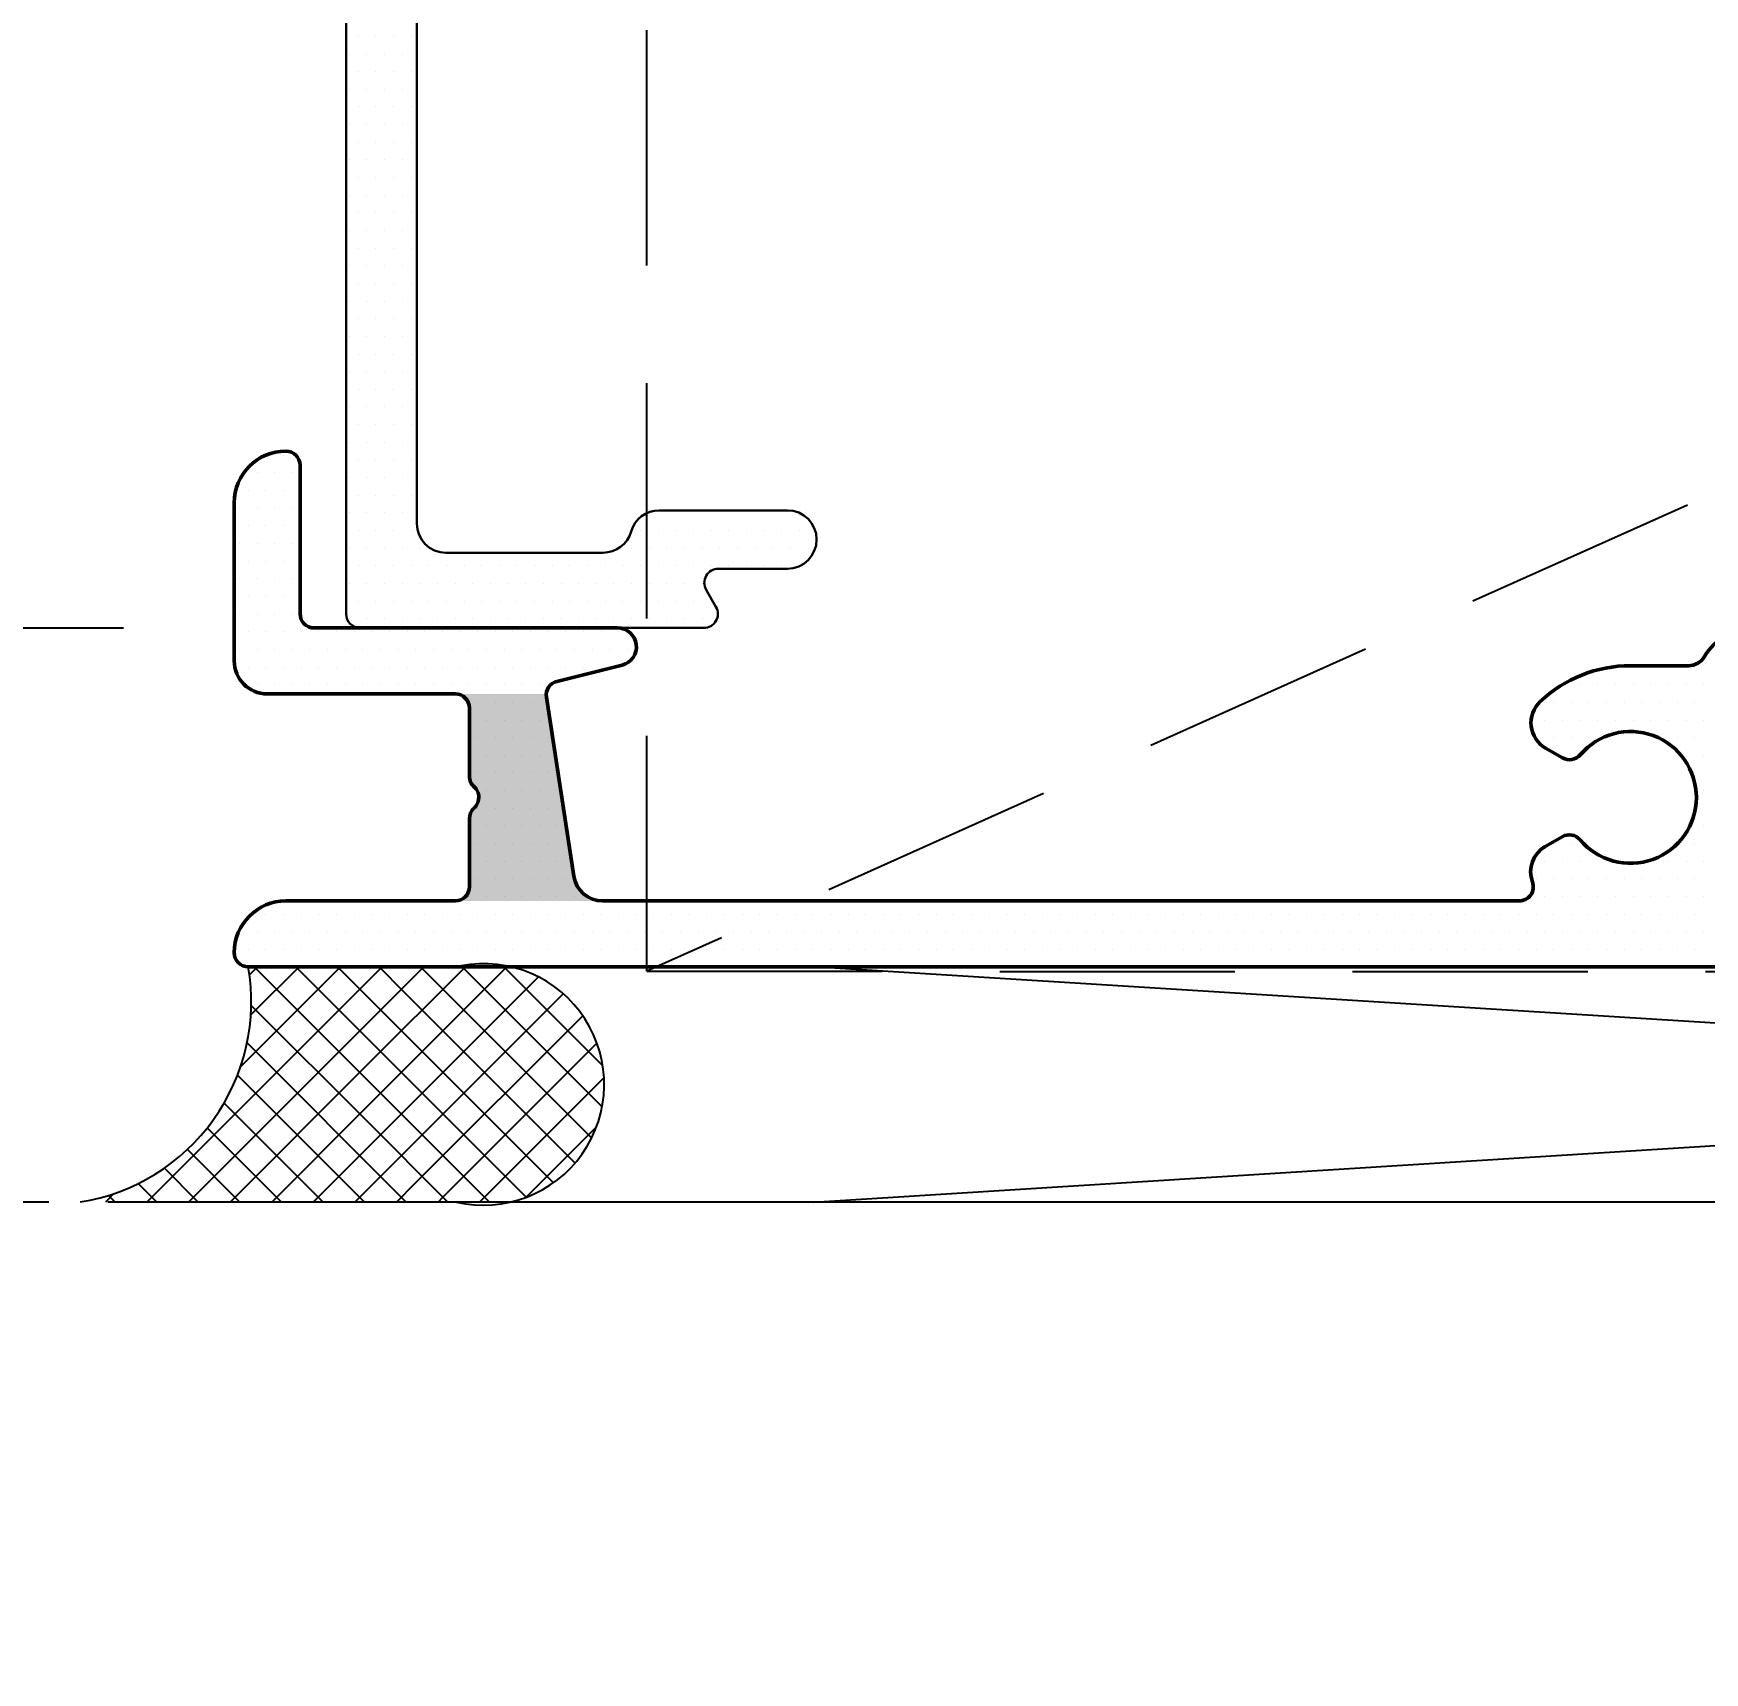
# Model space of a CAD drawing. Header units: inches. Extents: x 3.8 to 36.3, y 0.9 to 43.6.
# Drawn here: x 5.742 to 7.518, y 4.627 to 6.369 of the extents above; entities that cross this region are included whole.
import ezdxf

# ---------------------------------------------------------------- set-up
doc = ezdxf.new("R2010")
doc.units = ezdxf.units.IN
doc.header["$MEASUREMENT"] = 0
doc.linetypes.add('HIDDEN', pattern=[0.375, 0.25, -0.125])
for name, color, linetype in [('R-ANNO-DIMS', 3, 'Continuous'), ('R-SWTS-DET1', 1, 'Continuous'), ('R-SWTS-DET3', 5, 'Continuous'), ('R-SWTS-PAT1', 5, 'Continuous')]:
    doc.layers.add(name, color=color, linetype=linetype)
doc.styles.add('SWTSTEXT', font='romans.shx')
doc.dimstyles.new('SWTSARCH', dxfattribs={"dimtxt": 0.25, "dimasz": 0.25, "dimexe": 0.179688, "dimexo": 0.0625, "dimgap": 0.125, "dimtad": 1, "dimtih": 1, "dimtoh": 1, "dimdec": 4, "dimzin": 4, "dimdsep": 46, "dimlunit": 4, "dimtxsty": 'SWTSTEXT', "dimcen": 0.1875, "dimdle": 0.179688, "dimclrd": 256, "dimclre": 256, "dimclrt": 256, "dimadec": 0, "dimazin": 1, "dimtfac": 1, "dimtdec": 4, "dimtofl": 0, "dimtmove": 0, "dimatfit": 3, "dimfxl": 0, "dimfrac": 2, "dimtolj": 1, "dimtzin": 4, "dimlwd": -1, "dimlwe": -1, "dimarcsym": 0})

# ---------------------------------------------------------------- blocks, each defined once
blk = doc.blocks.new('*D12')
at = {"layer": 'Defpoints', "color": 0}
for p in [(5.1931, 7.7368), (6.0887, 7.7368), (5.9004, 5.7368)]:
    blk.add_point(p, dxfattribs=at)
at = {"layer": 'R-ANNO-DIMS'}
for p, q in [((6.0262, 7.7368), (5.0135, 7.7368)), ((5.1931, 7.4868), (5.1931, 6.9605)), ((5.1931, 5.9868), (5.1931, 6.4129)), ((5.8379, 5.7368), (5.0135, 5.7368))]:
    blk.add_line(p, q, dxfattribs=at)
for points in [[(5.1515, 7.4868), (5.2348, 7.4868), (5.1931, 7.7368)], [(5.1515, 5.9868), (5.2348, 5.9868), (5.1931, 5.7368)]]:
    blk.add_solid(points, dxfattribs=at)
at = {"layer": 'R-ANNO-DIMS', "insert": (5.1931, 6.6867), "char_height": 0.25, "attachment_point": 5, "style": 'SWTSTEXT'}
blk.add_mtext('\\A1;2"', dxfattribs=at)
blk = doc.blocks.new('*D21')
at = {"layer": 'Defpoints', "color": 0}
for p in [(5.1931, 5.7368), (5.9004, 5.7368), (5.8212, 5.1268)]:
    blk.add_point(p, dxfattribs=at)
at = {"layer": 'R-ANNO-DIMS'}
for p, q in [((5.1931, 5.9868), (5.1931, 6.2368)), ((5.8379, 5.7368), (5.0135, 5.7368)), ((5.7587, 5.1268), (5.0135, 5.1268)), ((5.1931, 4.8768), (5.1931, 4.6268))]:
    blk.add_line(p, q, dxfattribs=at)
for points in [[(5.1515, 5.9868), (5.2348, 5.9868), (5.1931, 5.7368)], [(5.1515, 4.8768), (5.2348, 4.8768), (5.1931, 5.1268)]]:
    blk.add_solid(points, dxfattribs=at)
at = {"layer": 'R-ANNO-DIMS', "insert": (5.2505, 5.4171), "char_height": 0.25, "attachment_point": 5, "style": 'SWTSTEXT'}
blk.add_mtext('\\A1;5/8"', dxfattribs=at)

msp = doc.modelspace()

# ---------------------------------------------------------------- hatches: boundary and pattern name
at = {"layer": 'R-SWTS-PAT1'}
h = msp.add_hatch(color=256, dxfattribs=at)
edge = h.paths.add_edge_path()
edge.add_line((6.20567, 5.5792), (6.20567, 5.65183))
edge.add_arc((6.19067, 5.65183), 0.015, 0, 61.04498)
edge.add_arc((6.19842, 5.66583), 0.001, 90, 241.04498, ccw=False)
edge.add_line((6.19842, 5.66683), (6.28635, 5.66683))
edge.add_arc((6.28635, 5.66583), 0.001, -0.87115, 90, ccw=False)
edge.add_arc((6.30235, 5.66559), 0.015, 179.12885, 188.70565)
edge.add_line((6.28752, 5.66332), (6.31664, 5.47314))
edge.add_arc((6.34729, 5.47783), 0.031, 188.70565, 249.63587)
edge.add_arc((6.33615, 5.44783), 0.001, -90, 69.63587, ccw=False)
edge.add_line((6.33615, 5.44683), (6.19842, 5.44683))
edge.add_arc((6.19842, 5.44783), 0.001, 118.95502, 270, ccw=False)
edge.add_arc((6.19067, 5.46183), 0.015, 298.95502, 360)
edge.add_line((6.20567, 5.46183), (6.20567, 5.53447))
edge.add_arc((6.22067, 5.53447), 0.015, 131.81031, 180, ccw=False)
edge.add_arc((6.20067, 5.55683), 0.015, 311.81031, 408.18969)
edge.add_arc((6.22067, 5.5792), 0.015, 180, 228.18969, ccw=False)

# ---------------------------------------------------------------- linework, layer by layer
at = {"layer": 'R-SWTS-DET1', "lineweight": 30}
for p, q in [((6.07469, 5.75183), (6.07469, 6.72133)), ((6.14969, 6.47533), (6.14969, 5.84783)), ((6.40731, 5.86183), (6.54369, 5.86183)), ((6.18069, 5.81683), (6.34769, 5.81683)), ((6.54369, 5.79983), (6.47029, 5.79983)), ((6.4573, 5.77733), (6.4677, 5.75933)), ((6.45471, 5.73683), (6.08969, 5.73683))]:
    msp.add_line(p, q, dxfattribs=at)
at = {"layer": 'R-SWTS-DET1', "lineweight": 50}
for p, q in [((6.02567, 5.75183), (6.02567, 5.90983)), ((5.95567, 5.86983), (5.95567, 5.70183)), ((6.36313, 5.73683), (6.04067, 5.73683)), ((6.29872, 5.68014), (6.36798, 5.69743)), ((7.50125, 5.69678), (7.4397, 5.69678)), ((5.99067, 5.66683), (6.19067, 5.66683)), ((6.20567, 5.65183), (6.20567, 5.5792)), ((6.31664, 5.47314), (6.28752, 5.66332)), ((7.34936, 5.60917), (7.36738, 5.59877)), ((6.21128, 5.54623), (6.21007, 5.54501)), ((6.20567, 5.53441), (6.20567, 5.46183)), ((7.36715, 5.51506), (7.34706, 5.50346)), ((7.34706, 5.50346), (7.34914, 5.50476)), ((6.19067, 5.44683), (6.01067, 5.44683)), ((7.32141, 5.44683), (6.34729, 5.44683)), ((5.95567, 5.39183), (5.95567, 5.39183)), ((5.97067, 5.37683), (7.7527, 5.37683))]:
    msp.add_line(p, q, dxfattribs=at)
for centre, radius, start, end in [((6.01067, 5.86983), 0.055, 90, 180), ((6.01067, 5.90983), 0.015, 360, 90), ((6.04067, 5.75183), 0.015, 180, 270), ((6.36313, 5.71683), 0.02, 284.01298, 90), ((7.5717, 5.67483), 0.062, 90, 149.23383), ((5.99067, 5.70183), 0.035, 180, 270), ((7.50125, 5.71678), 0.02, 270, 329.23383), ((7.4397, 5.55678), 0.14, 90, 133.3661), ((6.19067, 5.65183), 0.015, 360, 90), ((6.30235, 5.66559), 0.015, 104.01298, 188.70565), ((7.36486, 5.63602), 0.031, 133.3661, 240), ((7.4397, 5.55678), 0.07, 220.06308, 139.69751), ((7.37488, 5.61176), 0.015, 240, 319.69751), ((6.22067, 5.5792), 0.015, 180, 228.18969), ((6.20067, 5.55683), 0.015, 315, 48.18969), ((6.22067, 5.53441), 0.015, 135, 180), ((7.37465, 5.50207), 0.015, 40.06308, 120), ((7.36453, 5.47785), 0.031, 119.76059, 200.37888), ((6.34729, 5.47783), 0.031, 188.70565, 270), ((6.19067, 5.46183), 0.015, 270, 360), ((7.32141, 5.46183), 0.015, 270, 20.37888), ((6.01067, 5.39183), 0.055, 90, 180), ((5.97067, 5.39183), 0.015, 180, 270)]:
    msp.add_arc(centre, radius, start, end, dxfattribs=at)
at = {"layer": 'R-SWTS-DET1', "lineweight": 30}
for centre, radius, start, end in [((6.40731, 5.83083), 0.031, 90, 164.08604), ((6.54369, 5.83083), 0.031, 270, 90), ((6.18069, 5.84783), 0.031, 180, 270), ((6.34769, 5.84783), 0.031, 270, 344.08604), ((6.47029, 5.78483), 0.015, 90, 210), ((6.45471, 5.75183), 0.015, 270, 30), ((6.08969, 5.75183), 0.015, 180, 270)]:
    msp.add_arc(centre, radius, start, end, dxfattribs=at)
at = {"layer": 'R-SWTS-DET3', "linetype": 'HIDDEN'}
for p, q in [((6.39424, 5.37207), (6.39424, 7.24707)), ((10.58059, 7.24707), (6.39424, 5.37207)), ((6.39424, 5.37207), (10.58059, 5.37097))]:
    msp.add_line(p, q, dxfattribs=at)
at = {"layer": 'R-SWTS-DET3'}
for p, q in [((10.5712, 5.12683), (6.5712, 5.37683)), ((6.5712, 5.12683), (10.5712, 5.37683)), ((11.16005, 5.12683), (5.8212, 5.12683))]:
    msp.add_line(p, q, dxfattribs=at)
for centre, radius, start, end in [((5.75845, 5.33969), 0.21545, 278.97879, 9.92792), ((6.22067, 5.25183), 0.12825, 257.07251, 100.70596)]:
    msp.add_arc(centre, radius, start, end, dxfattribs=at)
at = {"layer": 'R-SWTS-PAT1'}
for p, q in [((6.08743, 6.36548), (6.08743, 6.36548)), ((6.10618, 6.36548), (6.10618, 6.36548)), ((6.12493, 6.36548), (6.12493, 6.36548)), ((6.14368, 6.36548), (6.14368, 6.36548)), ((6.07805, 6.34673), (6.07805, 6.34673)), ((6.0968, 6.34673), (6.0968, 6.34673)), ((6.11555, 6.34673), (6.11555, 6.34673)), ((6.1343, 6.34673), (6.1343, 6.34673)), ((6.08743, 6.32798), (6.08743, 6.32798)), ((6.10618, 6.32798), (6.10618, 6.32798)), ((6.12493, 6.32798), (6.12493, 6.32798)), ((6.14368, 6.32798), (6.14368, 6.32798)), ((6.07805, 6.30923), (6.07805, 6.30923)), ((6.0968, 6.30923), (6.0968, 6.30923)), ((6.11555, 6.30923), (6.11555, 6.30923)), ((6.1343, 6.30923), (6.1343, 6.30923)), ((6.08743, 6.29048), (6.08743, 6.29048)), ((6.10618, 6.29048), (6.10618, 6.29048)), ((6.12493, 6.29048), (6.12493, 6.29048)), ((6.14368, 6.29048), (6.14368, 6.29048)), ((6.07805, 6.27173), (6.07805, 6.27173)), ((6.0968, 6.27173), (6.0968, 6.27173)), ((6.11555, 6.27173), (6.11555, 6.27173)), ((6.1343, 6.27173), (6.1343, 6.27173)), ((6.08743, 6.25298), (6.08743, 6.25298)), ((6.10618, 6.25298), (6.10618, 6.25298)), ((6.12493, 6.25298), (6.12493, 6.25298)), ((6.14368, 6.25298), (6.14368, 6.25298)), ((6.07805, 6.23423), (6.07805, 6.23423)), ((6.0968, 6.23423), (6.0968, 6.23423)), ((6.11555, 6.23423), (6.11555, 6.23423)), ((6.1343, 6.23423), (6.1343, 6.23423)), ((6.08743, 6.21548), (6.08743, 6.21548)), ((6.10618, 6.21548), (6.10618, 6.21548)), ((6.12493, 6.21548), (6.12493, 6.21548)), ((6.14368, 6.21548), (6.14368, 6.21548)), ((6.07805, 6.19673), (6.07805, 6.19673)), ((6.0968, 6.19673), (6.0968, 6.19673)), ((6.11555, 6.19673), (6.11555, 6.19673)), ((6.1343, 6.19673), (6.1343, 6.19673)), ((6.08743, 6.17798), (6.08743, 6.17798)), ((6.10618, 6.17798), (6.10618, 6.17798)), ((6.12493, 6.17798), (6.12493, 6.17798)), ((6.14368, 6.17798), (6.14368, 6.17798)), ((6.07805, 6.15923), (6.07805, 6.15923)), ((6.0968, 6.15923), (6.0968, 6.15923)), ((6.11555, 6.15923), (6.11555, 6.15923)), ((6.1343, 6.15923), (6.1343, 6.15923)), ((6.08743, 6.14048), (6.08743, 6.14048)), ((6.10618, 6.14048), (6.10618, 6.14048)), ((6.12493, 6.14048), (6.12493, 6.14048)), ((6.14368, 6.14048), (6.14368, 6.14048)), ((6.07805, 6.12173), (6.07805, 6.12173)), ((6.0968, 6.12173), (6.0968, 6.12173)), ((6.11555, 6.12173), (6.11555, 6.12173)), ((6.1343, 6.12173), (6.1343, 6.12173)), ((6.08743, 6.10298), (6.08743, 6.10298)), ((6.10618, 6.10298), (6.10618, 6.10298)), ((6.12493, 6.10298), (6.12493, 6.10298)), ((6.14368, 6.10298), (6.14368, 6.10298)), ((6.07805, 6.08423), (6.07805, 6.08423)), ((6.0968, 6.08423), (6.0968, 6.08423)), ((6.11555, 6.08423), (6.11555, 6.08423)), ((6.1343, 6.08423), (6.1343, 6.08423)), ((6.08743, 6.06548), (6.08743, 6.06548)), ((6.10618, 6.06548), (6.10618, 6.06548)), ((6.12493, 6.06548), (6.12493, 6.06548)), ((6.14368, 6.06548), (6.14368, 6.06548)), ((6.07805, 6.04673), (6.07805, 6.04673)), ((6.0968, 6.04673), (6.0968, 6.04673)), ((6.11555, 6.04673), (6.11555, 6.04673)), ((6.1343, 6.04673), (6.1343, 6.04673)), ((6.08743, 6.02798), (6.08743, 6.02798)), ((6.10618, 6.02798), (6.10618, 6.02798)), ((6.12493, 6.02798), (6.12493, 6.02798)), ((6.14368, 6.02798), (6.14368, 6.02798)), ((6.07805, 6.00923), (6.07805, 6.00923)), ((6.0968, 6.00923), (6.0968, 6.00923)), ((6.11555, 6.00923), (6.11555, 6.00923)), ((6.1343, 6.00923), (6.1343, 6.00923)), ((6.08743, 5.99048), (6.08743, 5.99048)), ((6.10618, 5.99048), (6.10618, 5.99048)), ((6.12493, 5.99048), (6.12493, 5.99048)), ((6.14368, 5.99048), (6.14368, 5.99048)), ((6.07805, 5.97173), (6.07805, 5.97173)), ((6.0968, 5.97173), (6.0968, 5.97173)), ((6.11555, 5.97173), (6.11555, 5.97173)), ((6.1343, 5.97173), (6.1343, 5.97173)), ((6.08743, 5.95298), (6.08743, 5.95298)), ((6.10618, 5.95298), (6.10618, 5.95298)), ((6.12493, 5.95298), (6.12493, 5.95298)), ((6.14368, 5.95298), (6.14368, 5.95298)), ((6.07805, 5.93423), (6.07805, 5.93423)), ((6.0968, 5.93423), (6.0968, 5.93423)), ((6.11555, 5.93423), (6.11555, 5.93423)), ((6.1343, 5.93423), (6.1343, 5.93423)), ((5.98934, 5.9203), (5.98934, 5.9203)), ((6.00809, 5.9203), (6.00809, 5.9203)), ((6.08743, 5.91548), (6.08743, 5.91548)), ((6.10618, 5.91548), (6.10618, 5.91548)), ((6.12493, 5.91548), (6.12493, 5.91548)), ((6.14368, 5.91548), (6.14368, 5.91548)), ((5.97996, 5.90155), (5.97996, 5.90155)), ((5.99871, 5.90155), (5.99871, 5.90155)), ((6.01746, 5.90155), (6.01746, 5.90155)), ((5.97059, 5.8828), (5.97059, 5.8828)), ((5.98934, 5.8828), (5.98934, 5.8828)), ((6.00809, 5.8828), (6.00809, 5.8828)), ((6.07805, 5.89673), (6.07805, 5.89673)), ((6.0968, 5.89673), (6.0968, 5.89673)), ((6.11555, 5.89673), (6.11555, 5.89673)), ((6.1343, 5.89673), (6.1343, 5.89673)), ((5.96121, 5.86405), (5.96121, 5.86405)), ((5.97996, 5.86405), (5.97996, 5.86405)), ((5.99871, 5.86405), (5.99871, 5.86405)), ((6.01746, 5.86405), (6.01746, 5.86405)), ((6.08743, 5.87798), (6.08743, 5.87798)), ((6.10618, 5.87798), (6.10618, 5.87798)), ((6.12493, 5.87798), (6.12493, 5.87798)), ((6.14368, 5.87798), (6.14368, 5.87798)), ((5.97059, 5.8453), (5.97059, 5.8453)), ((5.98934, 5.8453), (5.98934, 5.8453)), ((6.00809, 5.8453), (6.00809, 5.8453)), ((6.07805, 5.85923), (6.07805, 5.85923)), ((6.0968, 5.85923), (6.0968, 5.85923)), ((6.11555, 5.85923), (6.11555, 5.85923)), ((6.1343, 5.85923), (6.1343, 5.85923)), ((5.96121, 5.82655), (5.96121, 5.82655)), ((5.97996, 5.82655), (5.97996, 5.82655)), ((5.99871, 5.82655), (5.99871, 5.82655)), ((6.01746, 5.82655), (6.01746, 5.82655)), ((6.08743, 5.84048), (6.08743, 5.84048)), ((6.10618, 5.84048), (6.10618, 5.84048)), ((6.12493, 5.84048), (6.12493, 5.84048)), ((6.14368, 5.84048), (6.14368, 5.84048)), ((6.38743, 5.84048), (6.38743, 5.84048)), ((6.40618, 5.84048), (6.40618, 5.84048)), ((6.42493, 5.84048), (6.42493, 5.84048)), ((6.44368, 5.84048), (6.44368, 5.84048)), ((6.46243, 5.84048), (6.46243, 5.84048)), ((6.48118, 5.84048), (6.48118, 5.84048)), ((6.49993, 5.84048), (6.49993, 5.84048)), ((6.51868, 5.84048), (6.51868, 5.84048)), ((6.53743, 5.84048), (6.53743, 5.84048)), ((6.55618, 5.84048), (6.55618, 5.84048)), ((6.07805, 5.82173), (6.07805, 5.82173)), ((6.0968, 5.82173), (6.0968, 5.82173)), ((6.11555, 5.82173), (6.11555, 5.82173)), ((6.1343, 5.82173), (6.1343, 5.82173)), ((6.15305, 5.82173), (6.15305, 5.82173)), ((6.37805, 5.82173), (6.37805, 5.82173)), ((6.3968, 5.82173), (6.3968, 5.82173)), ((6.41555, 5.82173), (6.41555, 5.82173)), ((6.4343, 5.82173), (6.4343, 5.82173)), ((6.45305, 5.82173), (6.45305, 5.82173)), ((6.4718, 5.82173), (6.4718, 5.82173)), ((6.49055, 5.82173), (6.49055, 5.82173)), ((6.5093, 5.82173), (6.5093, 5.82173)), ((6.52805, 5.82173), (6.52805, 5.82173)), ((6.5468, 5.82173), (6.5468, 5.82173)), ((6.56555, 5.82173), (6.56555, 5.82173)), ((5.97059, 5.8078), (5.97059, 5.8078)), ((5.98934, 5.8078), (5.98934, 5.8078)), ((6.00809, 5.8078), (6.00809, 5.8078)), ((6.08743, 5.80298), (6.08743, 5.80298)), ((6.10618, 5.80298), (6.10618, 5.80298)), ((6.12493, 5.80298), (6.12493, 5.80298)), ((6.14368, 5.80298), (6.14368, 5.80298)), ((6.16243, 5.80298), (6.16243, 5.80298)), ((6.18118, 5.80298), (6.18118, 5.80298)), ((6.19993, 5.80298), (6.19993, 5.80298)), ((6.21868, 5.80298), (6.21868, 5.80298)), ((6.23743, 5.80298), (6.23743, 5.80298)), ((6.25618, 5.80298), (6.25618, 5.80298)), ((6.27493, 5.80298), (6.27493, 5.80298)), ((6.29368, 5.80298), (6.29368, 5.80298)), ((6.31243, 5.80298), (6.31243, 5.80298)), ((6.33118, 5.80298), (6.33118, 5.80298)), ((6.34993, 5.80298), (6.34993, 5.80298)), ((6.36868, 5.80298), (6.36868, 5.80298)), ((6.38743, 5.80298), (6.38743, 5.80298)), ((6.40618, 5.80298), (6.40618, 5.80298)), ((6.42493, 5.80298), (6.42493, 5.80298)), ((6.44368, 5.80298), (6.44368, 5.80298)), ((6.46243, 5.80298), (6.46243, 5.80298)), ((6.48118, 5.80298), (6.48118, 5.80298)), ((6.49993, 5.80298), (6.49993, 5.80298)), ((6.51868, 5.80298), (6.51868, 5.80298)), ((6.53743, 5.80298), (6.53743, 5.80298)), ((6.55618, 5.80298), (6.55618, 5.80298)), ((5.96121, 5.78905), (5.96121, 5.78905)), ((5.97996, 5.78905), (5.97996, 5.78905)), ((5.99871, 5.78905), (5.99871, 5.78905)), ((6.01746, 5.78905), (6.01746, 5.78905)), ((6.07805, 5.78423), (6.07805, 5.78423)), ((6.0968, 5.78423), (6.0968, 5.78423)), ((6.11555, 5.78423), (6.11555, 5.78423)), ((6.1343, 5.78423), (6.1343, 5.78423)), ((6.15305, 5.78423), (6.15305, 5.78423)), ((6.1718, 5.78423), (6.1718, 5.78423)), ((6.19055, 5.78423), (6.19055, 5.78423)), ((6.2093, 5.78423), (6.2093, 5.78423)), ((6.22805, 5.78423), (6.22805, 5.78423)), ((6.2468, 5.78423), (6.2468, 5.78423)), ((6.26555, 5.78423), (6.26555, 5.78423)), ((6.2843, 5.78423), (6.2843, 5.78423)), ((6.30305, 5.78423), (6.30305, 5.78423)), ((6.3218, 5.78423), (6.3218, 5.78423)), ((6.34055, 5.78423), (6.34055, 5.78423)), ((6.3593, 5.78423), (6.3593, 5.78423)), ((6.37805, 5.78423), (6.37805, 5.78423)), ((6.3968, 5.78423), (6.3968, 5.78423)), ((6.41555, 5.78423), (6.41555, 5.78423)), ((6.4343, 5.78423), (6.4343, 5.78423)), ((6.45305, 5.78423), (6.45305, 5.78423)), ((5.97059, 5.7703), (5.97059, 5.7703)), ((5.98934, 5.7703), (5.98934, 5.7703)), ((6.00809, 5.7703), (6.00809, 5.7703)), ((6.08743, 5.76548), (6.08743, 5.76548)), ((6.10618, 5.76548), (6.10618, 5.76548)), ((6.12493, 5.76548), (6.12493, 5.76548)), ((6.14368, 5.76548), (6.14368, 5.76548)), ((6.16243, 5.76548), (6.16243, 5.76548)), ((6.18118, 5.76548), (6.18118, 5.76548)), ((6.19993, 5.76548), (6.19993, 5.76548)), ((6.21868, 5.76548), (6.21868, 5.76548)), ((6.23743, 5.76548), (6.23743, 5.76548)), ((6.25618, 5.76548), (6.25618, 5.76548)), ((6.27493, 5.76548), (6.27493, 5.76548)), ((6.29368, 5.76548), (6.29368, 5.76548)), ((6.31243, 5.76548), (6.31243, 5.76548)), ((6.33118, 5.76548), (6.33118, 5.76548)), ((6.34993, 5.76548), (6.34993, 5.76548)), ((6.36868, 5.76548), (6.36868, 5.76548)), ((6.38743, 5.76548), (6.38743, 5.76548)), ((6.40618, 5.76548), (6.40618, 5.76548)), ((6.42493, 5.76548), (6.42493, 5.76548)), ((6.44368, 5.76548), (6.44368, 5.76548)), ((5.96121, 5.75155), (5.96121, 5.75155)), ((5.97996, 5.75155), (5.97996, 5.75155)), ((5.99871, 5.75155), (5.99871, 5.75155)), ((6.01746, 5.75155), (6.01746, 5.75155)), ((6.07805, 5.74673), (6.07805, 5.74673)), ((6.0968, 5.74673), (6.0968, 5.74673)), ((6.11555, 5.74673), (6.11555, 5.74673)), ((6.1343, 5.74673), (6.1343, 5.74673)), ((6.15305, 5.74673), (6.15305, 5.74673)), ((6.1718, 5.74673), (6.1718, 5.74673)), ((6.19055, 5.74673), (6.19055, 5.74673)), ((6.2093, 5.74673), (6.2093, 5.74673)), ((6.22805, 5.74673), (6.22805, 5.74673)), ((6.2468, 5.74673), (6.2468, 5.74673)), ((6.26555, 5.74673), (6.26555, 5.74673)), ((6.2843, 5.74673), (6.2843, 5.74673)), ((6.30305, 5.74673), (6.30305, 5.74673)), ((6.3218, 5.74673), (6.3218, 5.74673)), ((6.34055, 5.74673), (6.34055, 5.74673)), ((6.3593, 5.74673), (6.3593, 5.74673)), ((6.37805, 5.74673), (6.37805, 5.74673)), ((6.3968, 5.74673), (6.3968, 5.74673)), ((6.41555, 5.74673), (6.41555, 5.74673)), ((6.4343, 5.74673), (6.4343, 5.74673)), ((6.45305, 5.74673), (6.45305, 5.74673)), ((5.97059, 5.7328), (5.97059, 5.7328)), ((5.98934, 5.7328), (5.98934, 5.7328)), ((6.00809, 5.7328), (6.00809, 5.7328)), ((6.02684, 5.7328), (6.02684, 5.7328)), ((6.04559, 5.7328), (6.04559, 5.7328)), ((6.06434, 5.7328), (6.06434, 5.7328)), ((6.08309, 5.7328), (6.08309, 5.7328)), ((6.10184, 5.7328), (6.10184, 5.7328)), ((6.12059, 5.7328), (6.12059, 5.7328)), ((6.13934, 5.7328), (6.13934, 5.7328)), ((6.15809, 5.7328), (6.15809, 5.7328)), ((6.17684, 5.7328), (6.17684, 5.7328)), ((6.19559, 5.7328), (6.19559, 5.7328)), ((6.21434, 5.7328), (6.21434, 5.7328)), ((6.23309, 5.7328), (6.23309, 5.7328)), ((6.25184, 5.7328), (6.25184, 5.7328)), ((6.27059, 5.7328), (6.27059, 5.7328)), ((6.28934, 5.7328), (6.28934, 5.7328)), ((6.30809, 5.7328), (6.30809, 5.7328)), ((6.32684, 5.7328), (6.32684, 5.7328)), ((6.34559, 5.7328), (6.34559, 5.7328)), ((6.36434, 5.7328), (6.36434, 5.7328)), ((5.96121, 5.71405), (5.96121, 5.71405)), ((5.97996, 5.71405), (5.97996, 5.71405)), ((5.99871, 5.71405), (5.99871, 5.71405)), ((6.01746, 5.71405), (6.01746, 5.71405)), ((6.03621, 5.71405), (6.03621, 5.71405)), ((6.05496, 5.71405), (6.05496, 5.71405)), ((6.07371, 5.71405), (6.07371, 5.71405)), ((6.09246, 5.71405), (6.09246, 5.71405)), ((6.11121, 5.71405), (6.11121, 5.71405)), ((6.12996, 5.71405), (6.12996, 5.71405)), ((6.14871, 5.71405), (6.14871, 5.71405)), ((6.16746, 5.71405), (6.16746, 5.71405)), ((6.18621, 5.71405), (6.18621, 5.71405)), ((6.20496, 5.71405), (6.20496, 5.71405)), ((6.22371, 5.71405), (6.22371, 5.71405)), ((6.24246, 5.71405), (6.24246, 5.71405)), ((6.26121, 5.71405), (6.26121, 5.71405)), ((6.27996, 5.71405), (6.27996, 5.71405)), ((6.29871, 5.71405), (6.29871, 5.71405)), ((6.31746, 5.71405), (6.31746, 5.71405)), ((6.33621, 5.71405), (6.33621, 5.71405)), ((6.35496, 5.71405), (6.35496, 5.71405)), ((6.37371, 5.71405), (6.37371, 5.71405)), ((5.97059, 5.6953), (5.97059, 5.6953)), ((5.98934, 5.6953), (5.98934, 5.6953)), ((6.00809, 5.6953), (6.00809, 5.6953)), ((6.02684, 5.6953), (6.02684, 5.6953)), ((6.04559, 5.6953), (6.04559, 5.6953)), ((6.06434, 5.6953), (6.06434, 5.6953)), ((6.08309, 5.6953), (6.08309, 5.6953)), ((6.10184, 5.6953), (6.10184, 5.6953)), ((6.12059, 5.6953), (6.12059, 5.6953)), ((6.13934, 5.6953), (6.13934, 5.6953)), ((6.15809, 5.6953), (6.15809, 5.6953)), ((6.17684, 5.6953), (6.17684, 5.6953)), ((6.19559, 5.6953), (6.19559, 5.6953)), ((6.21434, 5.6953), (6.21434, 5.6953)), ((6.23309, 5.6953), (6.23309, 5.6953)), ((6.25184, 5.6953), (6.25184, 5.6953)), ((6.27059, 5.6953), (6.27059, 5.6953)), ((6.28934, 5.6953), (6.28934, 5.6953)), ((6.30809, 5.6953), (6.30809, 5.6953)), ((6.32684, 5.6953), (6.32684, 5.6953)), ((6.34559, 5.6953), (6.34559, 5.6953)), ((7.43309, 5.6953), (7.43309, 5.6953)), ((7.45184, 5.6953), (7.45184, 5.6953)), ((7.47059, 5.6953), (7.47059, 5.6953)), ((7.48934, 5.6953), (7.48934, 5.6953)), ((7.50809, 5.6953), (7.50809, 5.6953)), ((5.97996, 5.67655), (5.97996, 5.67655)), ((5.99871, 5.67655), (5.99871, 5.67655)), ((6.01746, 5.67655), (6.01746, 5.67655)), ((6.03621, 5.67655), (6.03621, 5.67655)), ((6.05496, 5.67655), (6.05496, 5.67655)), ((6.07371, 5.67655), (6.07371, 5.67655)), ((6.09246, 5.67655), (6.09246, 5.67655)), ((6.11121, 5.67655), (6.11121, 5.67655)), ((6.12996, 5.67655), (6.12996, 5.67655)), ((6.14871, 5.67655), (6.14871, 5.67655)), ((6.16746, 5.67655), (6.16746, 5.67655)), ((6.18621, 5.67655), (6.18621, 5.67655)), ((6.20496, 5.67655), (6.20496, 5.67655)), ((6.22371, 5.67655), (6.22371, 5.67655)), ((6.24246, 5.67655), (6.24246, 5.67655)), ((6.26121, 5.67655), (6.26121, 5.67655)), ((6.27996, 5.67655), (6.27996, 5.67655)), ((7.36746, 5.67655), (7.36746, 5.67655)), ((7.38621, 5.67655), (7.38621, 5.67655)), ((7.40496, 5.67655), (7.40496, 5.67655)), ((7.42371, 5.67655), (7.42371, 5.67655)), ((7.44246, 5.67655), (7.44246, 5.67655)), ((7.46121, 5.67655), (7.46121, 5.67655)), ((7.47996, 5.67655), (7.47996, 5.67655)), ((7.49871, 5.67655), (7.49871, 5.67655)), ((7.51746, 5.67655), (7.51746, 5.67655)), ((6.21434, 5.6578), (6.21434, 5.6578)), ((6.23309, 5.6578), (6.23309, 5.6578)), ((6.25184, 5.6578), (6.25184, 5.6578)), ((6.27059, 5.6578), (6.27059, 5.6578)), ((7.35809, 5.6578), (7.35809, 5.6578)), ((7.37684, 5.6578), (7.37684, 5.6578)), ((7.39559, 5.6578), (7.39559, 5.6578)), ((7.41434, 5.6578), (7.41434, 5.6578)), ((7.43309, 5.6578), (7.43309, 5.6578)), ((7.45184, 5.6578), (7.45184, 5.6578)), ((7.47059, 5.6578), (7.47059, 5.6578)), ((7.48934, 5.6578), (7.48934, 5.6578)), ((7.50809, 5.6578), (7.50809, 5.6578)), ((6.22371, 5.63905), (6.22371, 5.63905)), ((6.24246, 5.63905), (6.24246, 5.63905)), ((6.26121, 5.63905), (6.26121, 5.63905)), ((6.27996, 5.63905), (6.27996, 5.63905)), ((7.34871, 5.63905), (7.34871, 5.63905)), ((7.36746, 5.63905), (7.36746, 5.63905)), ((7.38621, 5.63905), (7.38621, 5.63905)), ((7.40496, 5.63905), (7.40496, 5.63905)), ((7.42371, 5.63905), (7.42371, 5.63905)), ((7.44246, 5.63905), (7.44246, 5.63905)), ((7.46121, 5.63905), (7.46121, 5.63905)), ((7.47996, 5.63905), (7.47996, 5.63905)), ((7.49871, 5.63905), (7.49871, 5.63905)), ((7.51746, 5.63905), (7.51746, 5.63905)), ((6.21434, 5.6203), (6.21434, 5.6203)), ((6.23309, 5.6203), (6.23309, 5.6203)), ((6.25184, 5.6203), (6.25184, 5.6203)), ((6.27059, 5.6203), (6.27059, 5.6203)), ((6.28934, 5.6203), (6.28934, 5.6203)), ((7.33934, 5.6203), (7.33934, 5.6203)), ((7.35809, 5.6203), (7.35809, 5.6203)), ((7.37684, 5.6203), (7.37684, 5.6203)), ((7.39559, 5.6203), (7.39559, 5.6203)), ((7.47059, 5.6203), (7.47059, 5.6203)), ((7.48934, 5.6203), (7.48934, 5.6203)), ((7.50809, 5.6203), (7.50809, 5.6203)), ((6.22371, 5.60155), (6.22371, 5.60155)), ((6.24246, 5.60155), (6.24246, 5.60155)), ((6.26121, 5.60155), (6.26121, 5.60155)), ((6.27996, 5.60155), (6.27996, 5.60155)), ((7.36746, 5.60155), (7.36746, 5.60155)), ((7.49871, 5.60155), (7.49871, 5.60155)), ((7.51746, 5.60155), (7.51746, 5.60155)), ((6.21434, 5.5828), (6.21434, 5.5828)), ((6.23309, 5.5828), (6.23309, 5.5828)), ((6.25184, 5.5828), (6.25184, 5.5828)), ((6.27059, 5.5828), (6.27059, 5.5828)), ((6.28934, 5.5828), (6.28934, 5.5828)), ((7.50809, 5.5828), (7.50809, 5.5828)), ((6.22371, 5.56405), (6.22371, 5.56405)), ((6.24246, 5.56405), (6.24246, 5.56405)), ((6.26121, 5.56405), (6.26121, 5.56405)), ((6.27996, 5.56405), (6.27996, 5.56405)), ((6.29871, 5.56405), (6.29871, 5.56405)), ((7.51746, 5.56405), (7.51746, 5.56405)), ((6.21434, 5.5453), (6.21434, 5.5453)), ((6.23309, 5.5453), (6.23309, 5.5453)), ((6.25184, 5.5453), (6.25184, 5.5453)), ((6.27059, 5.5453), (6.27059, 5.5453)), ((6.28934, 5.5453), (6.28934, 5.5453)), ((6.22371, 5.52655), (6.22371, 5.52655)), ((6.24246, 5.52655), (6.24246, 5.52655)), ((6.26121, 5.52655), (6.26121, 5.52655)), ((6.27996, 5.52655), (6.27996, 5.52655)), ((6.29871, 5.52655), (6.29871, 5.52655)), ((7.51746, 5.52655), (7.51746, 5.52655)), ((6.21434, 5.5078), (6.21434, 5.5078)), ((6.23309, 5.5078), (6.23309, 5.5078)), ((6.25184, 5.5078), (6.25184, 5.5078)), ((6.27059, 5.5078), (6.27059, 5.5078)), ((6.28934, 5.5078), (6.28934, 5.5078)), ((6.30809, 5.5078), (6.30809, 5.5078)), ((7.35809, 5.5078), (7.35809, 5.5078)), ((7.37684, 5.5078), (7.37684, 5.5078)), ((7.50809, 5.5078), (7.50809, 5.5078)), ((6.22371, 5.48905), (6.22371, 5.48905)), ((6.24246, 5.48905), (6.24246, 5.48905)), ((6.26121, 5.48905), (6.26121, 5.48905)), ((6.27996, 5.48905), (6.27996, 5.48905)), ((6.29871, 5.48905), (6.29871, 5.48905)), ((7.34871, 5.48905), (7.34871, 5.48905)), ((7.36746, 5.48905), (7.36746, 5.48905)), ((7.38621, 5.48905), (7.38621, 5.48905)), ((7.40496, 5.48905), (7.40496, 5.48905)), ((7.46121, 5.48905), (7.46121, 5.48905)), ((7.47996, 5.48905), (7.47996, 5.48905)), ((7.49871, 5.48905), (7.49871, 5.48905)), ((7.51746, 5.48905), (7.51746, 5.48905)), ((6.21434, 5.4703), (6.21434, 5.4703)), ((6.23309, 5.4703), (6.23309, 5.4703)), ((6.25184, 5.4703), (6.25184, 5.4703)), ((6.27059, 5.4703), (6.27059, 5.4703)), ((6.28934, 5.4703), (6.28934, 5.4703)), ((6.30809, 5.4703), (6.30809, 5.4703)), ((7.33934, 5.4703), (7.33934, 5.4703)), ((7.35809, 5.4703), (7.35809, 5.4703)), ((7.37684, 5.4703), (7.37684, 5.4703)), ((7.39559, 5.4703), (7.39559, 5.4703)), ((7.41434, 5.4703), (7.41434, 5.4703)), ((7.43309, 5.4703), (7.43309, 5.4703)), ((7.45184, 5.4703), (7.45184, 5.4703)), ((7.47059, 5.4703), (7.47059, 5.4703)), ((7.48934, 5.4703), (7.48934, 5.4703)), ((7.50809, 5.4703), (7.50809, 5.4703)), ((6.22371, 5.45155), (6.22371, 5.45155)), ((6.24246, 5.45155), (6.24246, 5.45155)), ((6.26121, 5.45155), (6.26121, 5.45155)), ((6.27996, 5.45155), (6.27996, 5.45155)), ((6.29871, 5.45155), (6.29871, 5.45155)), ((6.31746, 5.45155), (6.31746, 5.45155)), ((7.34871, 5.45155), (7.34871, 5.45155)), ((7.36746, 5.45155), (7.36746, 5.45155)), ((7.38621, 5.45155), (7.38621, 5.45155)), ((7.40496, 5.45155), (7.40496, 5.45155)), ((7.42371, 5.45155), (7.42371, 5.45155)), ((7.44246, 5.45155), (7.44246, 5.45155)), ((7.46121, 5.45155), (7.46121, 5.45155)), ((7.47996, 5.45155), (7.47996, 5.45155)), ((7.49871, 5.45155), (7.49871, 5.45155)), ((7.51746, 5.45155), (7.51746, 5.45155)), ((5.98934, 5.4328), (5.98934, 5.4328)), ((6.00809, 5.4328), (6.00809, 5.4328)), ((6.02684, 5.4328), (6.02684, 5.4328)), ((6.04559, 5.4328), (6.04559, 5.4328)), ((6.06434, 5.4328), (6.06434, 5.4328)), ((6.08309, 5.4328), (6.08309, 5.4328)), ((6.10184, 5.4328), (6.10184, 5.4328)), ((6.12059, 5.4328), (6.12059, 5.4328)), ((6.13934, 5.4328), (6.13934, 5.4328)), ((6.15809, 5.4328), (6.15809, 5.4328)), ((6.17684, 5.4328), (6.17684, 5.4328)), ((6.19559, 5.4328), (6.19559, 5.4328)), ((6.21434, 5.4328), (6.21434, 5.4328)), ((6.23309, 5.4328), (6.23309, 5.4328)), ((6.25184, 5.4328), (6.25184, 5.4328)), ((6.27059, 5.4328), (6.27059, 5.4328)), ((6.28934, 5.4328), (6.28934, 5.4328)), ((6.30809, 5.4328), (6.30809, 5.4328)), ((6.32684, 5.4328), (6.32684, 5.4328)), ((6.34559, 5.4328), (6.34559, 5.4328)), ((6.36434, 5.4328), (6.36434, 5.4328)), ((6.38309, 5.4328), (6.38309, 5.4328)), ((6.40184, 5.4328), (6.40184, 5.4328)), ((6.42059, 5.4328), (6.42059, 5.4328)), ((6.43934, 5.4328), (6.43934, 5.4328)), ((6.45809, 5.4328), (6.45809, 5.4328)), ((6.47684, 5.4328), (6.47684, 5.4328)), ((6.49559, 5.4328), (6.49559, 5.4328)), ((6.51434, 5.4328), (6.51434, 5.4328)), ((6.53309, 5.4328), (6.53309, 5.4328)), ((6.55184, 5.4328), (6.55184, 5.4328)), ((6.57059, 5.4328), (6.57059, 5.4328)), ((6.58934, 5.4328), (6.58934, 5.4328)), ((6.60809, 5.4328), (6.60809, 5.4328)), ((6.62684, 5.4328), (6.62684, 5.4328)), ((6.64559, 5.4328), (6.64559, 5.4328)), ((6.66434, 5.4328), (6.66434, 5.4328)), ((6.68309, 5.4328), (6.68309, 5.4328)), ((6.70184, 5.4328), (6.70184, 5.4328)), ((6.72059, 5.4328), (6.72059, 5.4328)), ((6.73934, 5.4328), (6.73934, 5.4328)), ((6.75809, 5.4328), (6.75809, 5.4328)), ((6.77684, 5.4328), (6.77684, 5.4328)), ((6.79559, 5.4328), (6.79559, 5.4328)), ((6.81434, 5.4328), (6.81434, 5.4328)), ((6.83309, 5.4328), (6.83309, 5.4328)), ((6.85184, 5.4328), (6.85184, 5.4328)), ((6.87059, 5.4328), (6.87059, 5.4328)), ((6.88934, 5.4328), (6.88934, 5.4328)), ((6.90809, 5.4328), (6.90809, 5.4328)), ((6.92684, 5.4328), (6.92684, 5.4328)), ((6.94559, 5.4328), (6.94559, 5.4328)), ((6.96434, 5.4328), (6.96434, 5.4328)), ((6.98309, 5.4328), (6.98309, 5.4328)), ((7.00184, 5.4328), (7.00184, 5.4328)), ((7.02059, 5.4328), (7.02059, 5.4328)), ((7.03934, 5.4328), (7.03934, 5.4328)), ((7.05809, 5.4328), (7.05809, 5.4328)), ((7.07684, 5.4328), (7.07684, 5.4328)), ((7.09559, 5.4328), (7.09559, 5.4328)), ((7.11434, 5.4328), (7.11434, 5.4328)), ((7.13309, 5.4328), (7.13309, 5.4328)), ((7.15184, 5.4328), (7.15184, 5.4328)), ((7.17059, 5.4328), (7.17059, 5.4328)), ((7.18934, 5.4328), (7.18934, 5.4328)), ((7.20809, 5.4328), (7.20809, 5.4328)), ((7.22684, 5.4328), (7.22684, 5.4328)), ((7.24559, 5.4328), (7.24559, 5.4328)), ((7.26434, 5.4328), (7.26434, 5.4328)), ((7.28309, 5.4328), (7.28309, 5.4328)), ((7.30184, 5.4328), (7.30184, 5.4328)), ((7.32059, 5.4328), (7.32059, 5.4328)), ((7.33934, 5.4328), (7.33934, 5.4328)), ((7.35809, 5.4328), (7.35809, 5.4328)), ((7.37684, 5.4328), (7.37684, 5.4328)), ((7.39559, 5.4328), (7.39559, 5.4328)), ((7.41434, 5.4328), (7.41434, 5.4328)), ((7.43309, 5.4328), (7.43309, 5.4328)), ((7.45184, 5.4328), (7.45184, 5.4328)), ((7.47059, 5.4328), (7.47059, 5.4328)), ((7.48934, 5.4328), (7.48934, 5.4328)), ((7.50809, 5.4328), (7.50809, 5.4328)), ((5.96121, 5.41405), (5.96121, 5.41405)), ((5.97996, 5.41405), (5.97996, 5.41405)), ((5.99871, 5.41405), (5.99871, 5.41405)), ((6.01746, 5.41405), (6.01746, 5.41405)), ((6.03621, 5.41405), (6.03621, 5.41405)), ((6.05496, 5.41405), (6.05496, 5.41405)), ((6.07371, 5.41405), (6.07371, 5.41405)), ((6.09246, 5.41405), (6.09246, 5.41405)), ((6.11121, 5.41405), (6.11121, 5.41405)), ((6.12996, 5.41405), (6.12996, 5.41405)), ((6.14871, 5.41405), (6.14871, 5.41405)), ((6.16746, 5.41405), (6.16746, 5.41405)), ((6.18621, 5.41405), (6.18621, 5.41405)), ((6.20496, 5.41405), (6.20496, 5.41405)), ((6.22371, 5.41405), (6.22371, 5.41405)), ((6.24246, 5.41405), (6.24246, 5.41405)), ((6.26121, 5.41405), (6.26121, 5.41405)), ((6.27996, 5.41405), (6.27996, 5.41405)), ((6.29871, 5.41405), (6.29871, 5.41405)), ((6.31746, 5.41405), (6.31746, 5.41405)), ((6.33621, 5.41405), (6.33621, 5.41405)), ((6.35496, 5.41405), (6.35496, 5.41405)), ((6.37371, 5.41405), (6.37371, 5.41405)), ((6.39246, 5.41405), (6.39246, 5.41405)), ((6.41121, 5.41405), (6.41121, 5.41405)), ((6.42996, 5.41405), (6.42996, 5.41405)), ((6.44871, 5.41405), (6.44871, 5.41405)), ((6.46746, 5.41405), (6.46746, 5.41405)), ((6.48621, 5.41405), (6.48621, 5.41405)), ((6.50496, 5.41405), (6.50496, 5.41405)), ((6.52371, 5.41405), (6.52371, 5.41405)), ((6.54246, 5.41405), (6.54246, 5.41405)), ((6.56121, 5.41405), (6.56121, 5.41405)), ((6.57996, 5.41405), (6.57996, 5.41405)), ((6.59871, 5.41405), (6.59871, 5.41405)), ((6.61746, 5.41405), (6.61746, 5.41405)), ((6.63621, 5.41405), (6.63621, 5.41405)), ((6.65496, 5.41405), (6.65496, 5.41405)), ((6.67371, 5.41405), (6.67371, 5.41405)), ((6.69246, 5.41405), (6.69246, 5.41405)), ((6.71121, 5.41405), (6.71121, 5.41405)), ((6.72996, 5.41405), (6.72996, 5.41405)), ((6.74871, 5.41405), (6.74871, 5.41405)), ((6.76746, 5.41405), (6.76746, 5.41405)), ((6.78621, 5.41405), (6.78621, 5.41405)), ((6.80496, 5.41405), (6.80496, 5.41405)), ((6.82371, 5.41405), (6.82371, 5.41405)), ((6.84246, 5.41405), (6.84246, 5.41405)), ((6.86121, 5.41405), (6.86121, 5.41405)), ((6.87996, 5.41405), (6.87996, 5.41405)), ((6.89871, 5.41405), (6.89871, 5.41405)), ((6.91746, 5.41405), (6.91746, 5.41405)), ((6.93621, 5.41405), (6.93621, 5.41405)), ((6.95496, 5.41405), (6.95496, 5.41405)), ((6.97371, 5.41405), (6.97371, 5.41405)), ((6.99246, 5.41405), (6.99246, 5.41405)), ((7.01121, 5.41405), (7.01121, 5.41405)), ((7.02996, 5.41405), (7.02996, 5.41405)), ((7.04871, 5.41405), (7.04871, 5.41405)), ((7.06746, 5.41405), (7.06746, 5.41405)), ((7.08621, 5.41405), (7.08621, 5.41405)), ((7.10496, 5.41405), (7.10496, 5.41405)), ((7.12371, 5.41405), (7.12371, 5.41405)), ((7.14246, 5.41405), (7.14246, 5.41405)), ((7.16121, 5.41405), (7.16121, 5.41405)), ((7.17996, 5.41405), (7.17996, 5.41405)), ((7.19871, 5.41405), (7.19871, 5.41405)), ((7.21746, 5.41405), (7.21746, 5.41405)), ((7.23621, 5.41405), (7.23621, 5.41405)), ((7.25496, 5.41405), (7.25496, 5.41405)), ((7.27371, 5.41405), (7.27371, 5.41405)), ((7.29246, 5.41405), (7.29246, 5.41405)), ((7.31121, 5.41405), (7.31121, 5.41405)), ((7.32996, 5.41405), (7.32996, 5.41405)), ((7.34871, 5.41405), (7.34871, 5.41405)), ((7.36746, 5.41405), (7.36746, 5.41405)), ((7.38621, 5.41405), (7.38621, 5.41405)), ((7.40496, 5.41405), (7.40496, 5.41405)), ((7.42371, 5.41405), (7.42371, 5.41405)), ((7.44246, 5.41405), (7.44246, 5.41405)), ((7.46121, 5.41405), (7.46121, 5.41405)), ((7.47996, 5.41405), (7.47996, 5.41405)), ((7.49871, 5.41405), (7.49871, 5.41405)), ((7.51746, 5.41405), (7.51746, 5.41405)), ((5.97059, 5.3953), (5.97059, 5.3953)), ((5.98934, 5.3953), (5.98934, 5.3953)), ((6.00809, 5.3953), (6.00809, 5.3953)), ((6.02684, 5.3953), (6.02684, 5.3953)), ((6.04559, 5.3953), (6.04559, 5.3953)), ((6.06434, 5.3953), (6.06434, 5.3953)), ((6.08309, 5.3953), (6.08309, 5.3953)), ((6.10184, 5.3953), (6.10184, 5.3953)), ((6.12059, 5.3953), (6.12059, 5.3953)), ((6.13934, 5.3953), (6.13934, 5.3953)), ((6.15809, 5.3953), (6.15809, 5.3953)), ((6.17684, 5.3953), (6.17684, 5.3953)), ((6.19559, 5.3953), (6.19559, 5.3953)), ((6.21434, 5.3953), (6.21434, 5.3953)), ((6.23309, 5.3953), (6.23309, 5.3953)), ((6.25184, 5.3953), (6.25184, 5.3953)), ((6.27059, 5.3953), (6.27059, 5.3953)), ((6.28934, 5.3953), (6.28934, 5.3953)), ((6.30809, 5.3953), (6.30809, 5.3953)), ((6.32684, 5.3953), (6.32684, 5.3953)), ((6.34559, 5.3953), (6.34559, 5.3953)), ((6.36434, 5.3953), (6.36434, 5.3953)), ((6.38309, 5.3953), (6.38309, 5.3953)), ((6.40184, 5.3953), (6.40184, 5.3953)), ((6.42059, 5.3953), (6.42059, 5.3953)), ((6.43934, 5.3953), (6.43934, 5.3953)), ((6.45809, 5.3953), (6.45809, 5.3953)), ((6.47684, 5.3953), (6.47684, 5.3953)), ((6.49559, 5.3953), (6.49559, 5.3953)), ((6.51434, 5.3953), (6.51434, 5.3953)), ((6.53309, 5.3953), (6.53309, 5.3953)), ((6.55184, 5.3953), (6.55184, 5.3953)), ((6.57059, 5.3953), (6.57059, 5.3953)), ((6.58934, 5.3953), (6.58934, 5.3953)), ((6.60809, 5.3953), (6.60809, 5.3953)), ((6.62684, 5.3953), (6.62684, 5.3953)), ((6.64559, 5.3953), (6.64559, 5.3953)), ((6.66434, 5.3953), (6.66434, 5.3953)), ((6.68309, 5.3953), (6.68309, 5.3953)), ((6.70184, 5.3953), (6.70184, 5.3953)), ((6.72059, 5.3953), (6.72059, 5.3953)), ((6.73934, 5.3953), (6.73934, 5.3953)), ((6.75809, 5.3953), (6.75809, 5.3953)), ((6.77684, 5.3953), (6.77684, 5.3953)), ((6.79559, 5.3953), (6.79559, 5.3953)), ((6.81434, 5.3953), (6.81434, 5.3953)), ((6.83309, 5.3953), (6.83309, 5.3953)), ((6.85184, 5.3953), (6.85184, 5.3953)), ((6.87059, 5.3953), (6.87059, 5.3953)), ((6.88934, 5.3953), (6.88934, 5.3953)), ((6.90809, 5.3953), (6.90809, 5.3953)), ((6.92684, 5.3953), (6.92684, 5.3953)), ((6.94559, 5.3953), (6.94559, 5.3953)), ((6.96434, 5.3953), (6.96434, 5.3953)), ((6.98309, 5.3953), (6.98309, 5.3953)), ((7.00184, 5.3953), (7.00184, 5.3953)), ((7.02059, 5.3953), (7.02059, 5.3953)), ((7.03934, 5.3953), (7.03934, 5.3953)), ((7.05809, 5.3953), (7.05809, 5.3953)), ((7.07684, 5.3953), (7.07684, 5.3953)), ((7.09559, 5.3953), (7.09559, 5.3953)), ((7.11434, 5.3953), (7.11434, 5.3953)), ((7.13309, 5.3953), (7.13309, 5.3953)), ((7.15184, 5.3953), (7.15184, 5.3953)), ((7.17059, 5.3953), (7.17059, 5.3953)), ((7.18934, 5.3953), (7.18934, 5.3953)), ((7.20809, 5.3953), (7.20809, 5.3953)), ((7.22684, 5.3953), (7.22684, 5.3953)), ((7.24559, 5.3953), (7.24559, 5.3953)), ((7.26434, 5.3953), (7.26434, 5.3953)), ((7.28309, 5.3953), (7.28309, 5.3953)), ((7.30184, 5.3953), (7.30184, 5.3953)), ((7.32059, 5.3953), (7.32059, 5.3953)), ((7.33934, 5.3953), (7.33934, 5.3953)), ((7.35809, 5.3953), (7.35809, 5.3953)), ((7.37684, 5.3953), (7.37684, 5.3953)), ((7.39559, 5.3953), (7.39559, 5.3953)), ((7.41434, 5.3953), (7.41434, 5.3953)), ((7.43309, 5.3953), (7.43309, 5.3953)), ((7.45184, 5.3953), (7.45184, 5.3953)), ((7.47059, 5.3953), (7.47059, 5.3953)), ((7.48934, 5.3953), (7.48934, 5.3953)), ((7.50809, 5.3953), (7.50809, 5.3953)), ((6.11385, 5.37771), (5.86297, 5.12683)), ((6.15831, 5.37798), (5.90717, 5.12683)), ((6.06938, 5.37744), (5.96251, 5.27056)), ((5.98045, 5.37689), (5.97197, 5.36842)), ((6.02492, 5.37717), (5.97344, 5.32569)), ((6.09275, 5.26098), (5.97686, 5.37687)), ((6.10072, 5.29721), (6.02078, 5.37714)), ((6.11607, 5.32604), (6.06471, 5.37741)), ((6.20278, 5.37825), (6.09358, 5.26906)), ((6.24623, 5.37751), (6.09499, 5.22627)), ((6.27898, 5.36606), (6.10644, 5.19353)), ((6.13715, 5.34916), (6.10863, 5.37768)), ((6.16375, 5.36676), (6.15256, 5.37795)), ((6.3356, 5.19491), (6.16375, 5.36676)), ((6.19685, 5.37785), (6.19649, 5.37821)), ((6.34669, 5.22801), (6.19685, 5.37785)), ((6.34741, 5.27149), (6.24041, 5.37848)), ((6.30531, 5.3482), (6.12431, 5.1672)), ((6.318, 5.16831), (6.13715, 5.34916)), ((6.09938, 5.21015), (5.97386, 5.33567)), ((6.29488, 5.14723), (6.11607, 5.32604)), ((6.32613, 5.32482), (6.14768, 5.14638)), ((6.13851, 5.12683), (5.96941, 5.29593)), ((6.26605, 5.13188), (6.10072, 5.29721)), ((6.34119, 5.29569), (6.17681, 5.13132)), ((6.09358, 5.26906), (5.95136, 5.12683)), ((6.09431, 5.12683), (5.95933, 5.26181)), ((6.22653, 5.1272), (6.09275, 5.26098)), ((6.34872, 5.25903), (6.21653, 5.12683)), ((6.05012, 5.12683), (5.94502, 5.23194)), ((6.09499, 5.22627), (5.99556, 5.12683)), ((6.00592, 5.12683), (5.92712, 5.20564)), ((6.17899, 5.13055), (6.09938, 5.21015)), ((6.3408, 5.20691), (6.26559, 5.13171)), ((6.10644, 5.19353), (6.03975, 5.12683)), ((5.96173, 5.12683), (5.90593, 5.18263)), ((5.91754, 5.12683), (5.88152, 5.16285)), ((6.12431, 5.1672), (6.08394, 5.12683)), ((5.82757, 5.13563), (5.81878, 5.12683)), ((5.82915, 5.12683), (5.82212, 5.13386)), ((5.87334, 5.12683), (5.85373, 5.14645)), ((6.14768, 5.14638), (6.12814, 5.12683)), ((6.17681, 5.13132), (6.17233, 5.12683)), ((6.1827, 5.12683), (6.17899, 5.13055))]:
    msp.add_line(p, q, dxfattribs=at)

# ---------------------------------------------------------------- dimensions: what is measured, and where the dimension line sits
at = {"layer": 'R-ANNO-DIMS'}
dim = msp.add_linear_dim(base=(5.19315, 7.73679), p1=(5.9004, 5.73683), p2=(6.08875, 7.73679), angle=90, dimstyle='SWTSARCH', dxfattribs=at)
dim.commit()
dim.dimension.update_dxf_attribs({"geometry": '*D12', "text_midpoint": (5.19315, 6.68673), "dimtype": 160})
dim = msp.add_linear_dim(base=(5.19315, 5.73683), p1=(5.8212, 5.12683), p2=(5.9004, 5.73683), angle=90, dimstyle='SWTSARCH', override={"dimtmove": 2}, dxfattribs=at)
dim.commit()
dim.dimension.update_dxf_attribs({"geometry": '*D21', "text_midpoint": (5.2505, 5.41712), "dimtype": 160})

doc.saveas('drawing.dxf')
